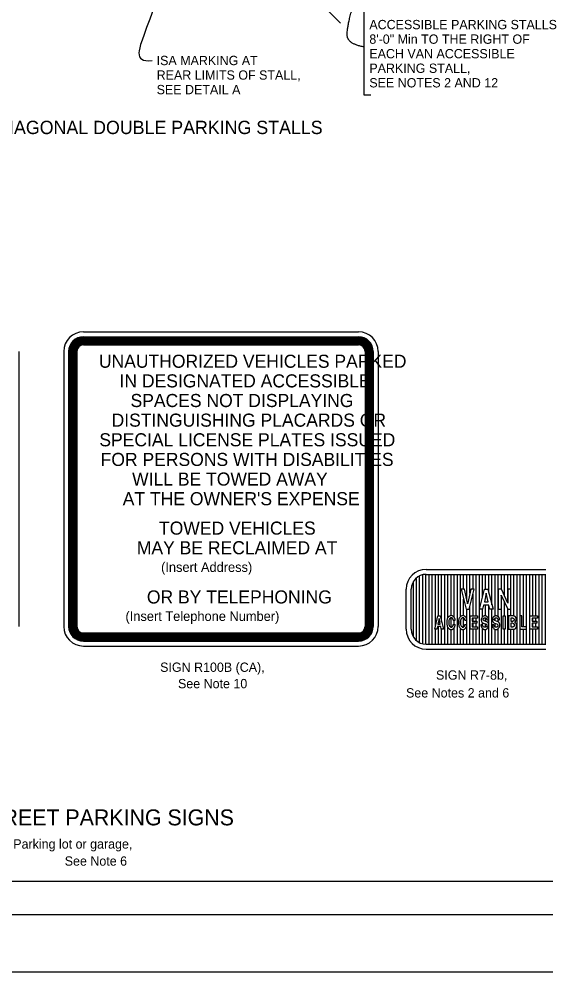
# Model space of a CAD drawing. Extents: x -893 to 867, y -474 to 712.
# Drawn here: x -118 to 277, y -474 to 242 of the extents above; entities that cross this region are included whole.
import ezdxf

# ---------------------------------------------------------------- set-up
doc = ezdxf.new("R2010")
doc.units = 0
for name, color, linetype in [('border_PLOTTING-ELEMENTS', 7, 'Continuous'), ('border_rw_22x34_Cut_Lines', 7, 'Continuous'), ('border_SHEET', 7, 'Continuous'), ('rd_PAVEMENT', 7, 'Continuous'), ('rd_PAVEMENT-anno', 7, 'Continuous')]:
    doc.layers.add(name, color=color, linetype=linetype)

msp = doc.modelspace()

# ---------------------------------------------------------------- linework, layer by layer
at = {"layer": 'border_PLOTTING-ELEMENTS'}
for points in [[(-893.46, -474.04), (866.54, -474.04), (866.54, 711.96), (-893.46, 711.96)], [(-863.46, 668.96), (836.54, 668.96), (836.54, -431.04), (-863.46, -431.04)]]:
    msp.add_lwpolyline(points, close=True, dxfattribs=at)
at = {"layer": 'border_rw_22x34_Cut_Lines'}
msp.add_lwpolyline([(-863.46, 668.96), (836.54, 668.96), (836.54, -431.04), (-863.46, -431.04)], close=True, dxfattribs=at)
at = {"layer": 'border_SHEET'}
msp.add_line((811.54, -406.05), (-813.46, -406.05), dxfattribs=at)
at = {"layer": 'rd_PAVEMENT'}
for p, q in [((-70.08, 7.19), (136.61, 7.19)), ((-70.08, 3.5), (136.61, 3.5)), ((-70.08, 2.88), (136.61, 2.88)), ((-70.08, 2.27), (136.61, 2.27)), ((-70.08, 1.65), (136.61, 1.65)), ((-70.08, 1.04), (136.61, 1.04)), ((-70.08, 0.42), (136.61, 0.42)), ((-70.08, -0.19), (136.61, -0.19)), ((-70.08, -0.81), (136.61, -0.81)), ((-70.08, -1.43), (136.61, -1.43)), ((-70.08, -2.04), (136.61, -2.04)), ((-70.08, -2.66), (136.61, -2.66)), ((-118.41, -214.33), (-118.41, -7.64)), ((-84.85, -7.58), (-84.85, -214.27)), ((-81.16, -7.58), (-81.16, -214.27)), ((-80.54, -7.58), (-80.54, -214.27)), ((-79.93, -7.58), (-79.93, -214.27)), ((-79.31, -7.58), (-79.31, -214.27)), ((-78.7, -7.58), (-78.7, -214.27)), ((-78.08, -7.58), (-78.08, -214.27)), ((-77.47, -7.58), (-77.47, -214.27)), ((-76.85, -7.58), (-76.85, -214.27)), ((-76.24, -7.58), (-76.24, -214.27)), ((-75.62, -7.58), (-75.62, -214.27)), ((-75.01, -7.58), (-75.01, -214.27)), ((141.53, -7.58), (141.53, -214.27)), ((142.14, -7.58), (142.14, -214.27)), ((142.76, -7.58), (142.76, -214.27)), ((143.37, -7.58), (143.37, -214.27)), ((143.99, -7.58), (143.99, -214.27)), ((144.6, -7.58), (144.6, -214.27)), ((145.22, -7.58), (145.22, -214.27)), ((145.83, -7.58), (145.83, -214.27)), ((146.45, -7.58), (146.45, -214.27)), ((147.07, -7.58), (147.07, -214.27)), ((147.68, -7.58), (147.68, -214.27)), ((151.37, -7.58), (151.37, -214.27)), ((187.44, -171.4), (277.44, -171.4)), ((180.19, -224.98), (180.19, -177.83)), ((182.56, -226.51), (182.56, -176.3)), ((184.92, -227.34), (184.92, -175.46)), ((187.28, -227.65), (187.28, -175.16)), ((187.44, -175.15), (277.44, -175.15)), ((189.64, -227.65), (189.64, -175.15)), ((192, -227.65), (192, -175.15)), ((194.37, -214.3), (194.37, -175.15)), ((196.73, -206.4), (196.73, -175.15)), ((199.09, -211), (199.09, -175.15)), ((201.45, -227.65), (201.45, -175.15)), ((203.81, -207.78), (203.81, -175.15)), ((206.18, -206.17), (206.18, -175.15)), ((208.54, -207.52), (208.54, -175.15)), ((210.9, -227.65), (210.9, -175.15)), ((213.26, -206.92), (213.26, -175.15)), ((215.63, -186.4), (215.63, -175.15)), ((217.99, -194.06), (217.99, -175.15)), ((220.35, -189.31), (220.35, -175.15)), ((222.71, -186.4), (222.71, -175.15)), ((225.07, -206.4), (225.07, -175.15)), ((227.44, -227.65), (227.44, -175.15)), ((229.8, -192.16), (229.8, -175.15)), ((232.16, -186.4), (232.16, -175.15)), ((234.52, -188.86), (234.52, -175.15)), ((236.89, -198.15), (236.89, -175.15)), ((239.25, -206.27), (239.25, -175.15)), ((241.61, -206.88), (241.61, -175.15)), ((243.97, -186.4), (243.97, -175.15)), ((246.33, -191.45), (246.33, -175.15)), ((248.7, -196.51), (248.7, -175.15)), ((251.06, -186.4), (251.06, -175.15)), ((253.42, -206.44), (253.42, -175.15)), ((255.78, -227.65), (255.78, -175.15)), ((258.15, -206.4), (258.15, -175.15)), ((260.51, -214.67), (260.51, -175.15)), ((262.87, -227.65), (262.87, -175.15)), ((265.23, -227.65), (265.23, -175.15)), ((267.59, -206.4), (267.59, -175.15)), ((269.96, -206.4), (269.96, -175.15)), ((272.32, -227.65), (272.32, -175.15)), ((274.68, -227.65), (274.68, -175.15)), ((277.04, -227.65), (277.04, -175.15)), ((177.83, -222.22), (177.83, -180.57)), ((172.44, -216.4), (172.44, -186.4)), ((176.19, -216.4), (176.19, -186.4)), ((222.71, -206.4), (222.71, -190.03)), ((251.15, -201.4), (251.15, -186.4)), ((215.63, -206.24), (215.63, -193.84)), ((220.35, -227.65), (220.35, -199.31)), ((232.16, -206.24), (232.16, -198.21)), ((234.52, -227.65), (234.52, -198.21)), ((246.33, -206.4), (246.33, -196.13)), ((217.99, -212.93), (217.99, -201.4)), ((229.8, -206.93), (229.8, -201.4)), ((236.89, -227.65), (236.89, -201.4)), ((243.97, -227.65), (243.97, -201.4)), ((248.7, -227.65), (248.7, -201.2)), ((251.06, -206.4), (251.06, -201.4)), ((196.73, -227.65), (196.73, -214.28)), ((206.18, -214.82), (206.18, -207.76)), ((208.54, -212.9), (208.54, -209.51)), ((213.26, -212.51), (213.26, -210.01)), ((215.63, -214.64), (215.63, -207.88)), ((217.99, -227.65), (217.99, -213.45)), ((222.71, -210.26), (222.71, -208.06)), ((222.71, -214.59), (222.71, -211.91)), ((225.07, -210.26), (225.07, -208.06)), ((225.07, -214.59), (225.07, -211.91)), ((229.8, -213.03), (229.8, -211.46)), ((232.16, -210.42), (232.16, -207.81)), ((232.16, -214.8), (232.16, -212.38)), ((239.25, -209.92), (239.25, -207.91)), ((239.25, -214.8), (239.25, -211.95)), ((241.61, -210.83), (241.61, -209.38)), ((267.59, -210.26), (267.59, -208.06)), ((267.59, -214.59), (267.59, -211.91)), ((269.96, -210.26), (269.96, -208.06)), ((269.96, -214.59), (269.96, -211.91)), ((-70.08, -219.19), (136.61, -219.19)), ((-70.08, -219.81), (136.61, -219.81)), ((-70.08, -220.42), (136.61, -220.42)), ((-70.08, -221.04), (136.61, -221.04)), ((-70.08, -221.65), (136.61, -221.65)), ((194.37, -227.65), (194.37, -216.4)), ((199.09, -227.65), (199.09, -216.4)), ((203.81, -227.65), (203.81, -215.05)), ((206.18, -227.65), (206.18, -216.64)), ((208.54, -227.65), (208.54, -215.28)), ((213.26, -227.65), (213.26, -215.89)), ((215.63, -227.65), (215.63, -216.55)), ((222.71, -227.65), (222.71, -216.4)), ((225.07, -227.65), (225.07, -216.4)), ((229.8, -227.65), (229.8, -215.81)), ((232.16, -227.65), (232.16, -216.55)), ((239.25, -227.65), (239.25, -216.54)), ((241.61, -227.65), (241.61, -215.95)), ((246.33, -227.65), (246.33, -216.4)), ((251.06, -227.65), (251.06, -216.4)), ((253.42, -227.65), (253.42, -216.34)), ((258.15, -227.65), (258.15, -216.4)), ((260.51, -227.65), (260.51, -216.4)), ((267.59, -227.65), (267.59, -216.4)), ((269.96, -227.65), (269.96, -216.4)), ((-70.08, -222.27), (136.61, -222.27)), ((-70.08, -222.88), (136.61, -222.88)), ((-70.08, -223.5), (136.61, -223.5)), ((-70.08, -224.11), (136.61, -224.11)), ((-70.08, -224.73), (136.61, -224.73)), ((-70.08, -225.34), (136.61, -225.34)), ((-70.08, -229.03), (136.61, -229.03)), ((187.44, -227.65), (277.44, -227.65)), ((187.44, -231.4), (277.44, -231.4))]:
    msp.add_line(p, q, dxfattribs=at)
for points in [[(213.73, -186.4), (217.55, -201.4), (219.82, -201.4), (223.63, -186.4), (221, -186.4), (218.73, -196.56), (218.64, -197.39), (218.55, -196.56), (216.28, -186.4), (213.73, -186.4)], [(227.45, -201.4), (231.26, -186.4), (233.9, -186.4), (237.71, -201.4), (235.26, -201.4), (234.62, -198.21), (230.63, -198.21), (229.9, -201.4), (227.45, -201.4)], [(232.63, -189.24), (231.17, -195.73), (234.08, -195.73), (232.63, -189.24)], [(241.62, -186.4), (241.62, -201.4), (243.98, -201.4), (243.98, -192.07), (243.89, -190.89), (248.79, -201.4), (251.15, -201.4), (251.15, -186.4), (248.79, -186.4), (248.79, -195.26), (248.88, -196.91), (243.98, -186.4), (241.62, -186.4)], [(193.85, -216.4), (196.29, -206.4), (197.97, -206.4), (200.41, -216.4), (198.84, -216.4), (198.44, -214.28), (195.88, -214.28), (195.42, -216.4), (193.85, -216.4)], [(209.22, -209.47), (209.16, -208.92), (208.99, -208.37), (208.82, -207.98), (208.7, -207.74), (208.41, -207.35), (208.24, -207.11), (208, -206.87), (207.83, -206.72), (207.6, -206.56), (207.31, -206.4), (207.13, -206.32), (206.9, -206.24), (206.44, -206.17), (206.21, -206.17), (205.74, -206.24), (205.51, -206.32), (204.99, -206.56), (204.76, -206.72), (204.47, -206.95), (204.23, -207.19), (203.89, -207.66), (203.6, -208.13), (203.36, -208.61), (203.19, -209.08), (203.07, -209.55), (203.02, -209.94), (202.96, -210.26), (202.9, -210.65), (202.9, -211.2), (202.9, -211.91), (202.96, -212.46), (203.02, -212.86), (203.13, -213.41), (203.25, -213.88), (203.36, -214.2), (203.54, -214.59), (203.71, -214.91), (203.94, -215.22), (204.18, -215.54), (204.47, -215.85), (204.64, -216.01), (204.76, -216.09), (204.99, -216.24), (205.22, -216.4), (205.45, -216.48), (205.63, -216.56), (206.09, -216.64), (206.38, -216.64), (206.84, -216.56), (207.08, -216.48), (207.31, -216.4), (207.48, -216.32), (207.71, -216.17), (207.83, -216.09), (208, -215.93), (208.24, -215.69), (208.35, -215.54), (208.47, -215.38), (208.58, -215.22), (208.76, -214.91), (208.93, -214.51), (209.11, -214.04), (209.22, -213.57), (209.28, -212.94)], [(207.71, -209.55), (207.66, -209), (207.6, -208.84), (207.48, -208.53), (207.31, -208.29), (207.19, -208.13), (207.08, -208.06), (206.9, -207.9), (206.73, -207.82), (206.5, -207.74), (206.32, -207.74), (205.86, -207.82), (205.57, -207.98), (205.16, -208.37), (205.05, -208.53), (204.87, -208.84), (204.7, -209.31), (204.58, -209.63), (204.52, -209.94), (204.47, -210.18), (204.41, -210.65), (204.41, -211.05), (204.41, -211.13), (204.41, -211.52), (204.41, -211.76), (204.47, -212.23), (204.52, -212.62), (204.58, -212.94), (204.7, -213.25), (204.81, -213.57), (205.05, -214.04), (205.39, -214.43), (205.68, -214.67), (205.86, -214.75), (206.21, -214.83), (206.38, -214.83), (206.67, -214.75), (206.96, -214.59), (207.19, -214.43), (207.42, -214.12), (207.6, -213.8), (207.71, -213.49), (207.77, -212.86)], [(217.98, -209.47), (217.92, -208.92), (217.75, -208.37), (217.57, -207.98), (217.46, -207.74), (217.17, -207.35), (216.99, -207.11), (216.76, -206.87), (216.59, -206.72), (216.35, -206.56), (216.06, -206.4), (215.89, -206.32), (215.66, -206.24), (215.19, -206.17), (214.96, -206.17), (214.5, -206.24), (214.27, -206.32), (213.74, -206.56), (213.51, -206.72), (213.22, -206.95), (212.99, -207.19), (212.64, -207.66), (212.35, -208.13), (212.12, -208.61), (211.95, -209.08), (211.83, -209.55), (211.77, -209.94), (211.71, -210.26), (211.66, -210.65), (211.66, -211.2), (211.66, -211.91), (211.71, -212.46), (211.77, -212.86), (211.89, -213.41), (212, -213.88), (212.12, -214.2), (212.29, -214.59), (212.47, -214.91), (212.7, -215.22), (212.93, -215.54), (213.22, -215.85), (213.4, -216.01), (213.51, -216.09), (213.74, -216.24), (213.98, -216.4), (214.21, -216.48), (214.38, -216.56), (214.85, -216.64), (215.14, -216.64), (215.6, -216.56), (215.83, -216.48), (216.06, -216.4), (216.24, -216.32), (216.47, -216.17), (216.59, -216.09), (216.76, -215.93), (216.99, -215.69), (217.11, -215.54), (217.22, -215.38), (217.34, -215.22), (217.51, -214.91), (217.69, -214.51), (217.86, -214.04), (217.98, -213.57), (218.04, -212.94)], [(216.47, -209.55), (216.41, -209), (216.35, -208.84), (216.24, -208.53), (216.06, -208.29), (215.95, -208.13), (215.83, -208.06), (215.66, -207.9), (215.48, -207.82), (215.25, -207.74), (215.08, -207.74), (214.61, -207.82), (214.32, -207.98), (213.92, -208.37), (213.8, -208.53), (213.63, -208.84), (213.45, -209.31), (213.34, -209.63), (213.28, -209.94), (213.22, -210.18), (213.16, -210.65), (213.16, -211.05), (213.16, -211.13), (213.16, -211.52), (213.16, -211.76), (213.22, -212.23), (213.28, -212.62), (213.34, -212.94), (213.45, -213.25), (213.57, -213.57), (213.8, -214.04), (214.15, -214.43), (214.44, -214.67), (214.61, -214.75), (214.96, -214.83), (215.14, -214.83), (215.43, -214.75), (215.72, -214.59), (215.95, -214.43), (216.18, -214.12), (216.35, -213.8), (216.47, -213.49), (216.53, -212.86)], [(220.41, -216.4), (220.41, -206.4), (226.1, -206.4), (226.1, -208.06), (222.09, -208.06), (222.09, -210.26), (225.57, -210.26), (225.57, -211.91), (222.09, -211.91), (222.09, -214.59), (226.1, -214.59), (226.1, -216.4), (220.41, -216.4)], [(229.69, -207.03), (229.46, -207.27), (229.17, -207.74), (229, -208.29), (228.88, -208.92), (228.88, -209.63), (228.94, -210.1), (229.11, -210.65), (229.34, -210.97), (229.58, -211.28), (229.98, -211.6), (230.33, -211.76), (232.18, -212.39), (232.47, -212.54), (232.76, -212.78), (232.94, -213.17), (232.94, -213.57), (232.94, -213.8)], [(229.69, -207.03), (229.87, -206.87), (230.04, -206.72), (230.15, -206.64), (230.39, -206.48), (230.73, -206.32), (230.97, -206.24), (231.37, -206.17), (231.49, -206.17), (231.72, -206.17), (232.18, -206.24), (232.36, -206.32), (232.53, -206.4), (232.82, -206.56), (233.05, -206.72), (233.17, -206.8), (233.34, -206.95)], [(230.27, -209), (230.27, -208.76), (230.33, -208.45), (230.5, -208.21), (230.79, -207.98), (231.02, -207.82), (231.2, -207.74), (231.49, -207.74), (231.84, -207.74), (232.18, -207.82), (232.42, -207.98), (232.59, -208.13), (232.76, -208.45), (232.88, -208.76), (232.94, -209.39)], [(232.94, -209.39), (234.33, -209.31), (234.27, -208.92), (234.21, -208.53), (234.1, -208.13), (233.98, -207.9), (233.81, -207.5), (233.63, -207.27), (233.34, -206.95)], [(238.04, -207.03), (237.81, -207.27), (237.52, -207.74), (237.35, -208.29), (237.23, -208.92), (237.23, -209.63), (237.29, -210.1), (237.46, -210.65), (237.69, -210.97), (237.93, -211.28), (238.33, -211.6), (238.68, -211.76), (240.53, -212.39), (240.82, -212.54), (241.11, -212.78), (241.29, -213.17), (241.29, -213.57), (241.29, -213.8)], [(238.04, -207.03), (238.22, -206.87), (238.39, -206.72), (238.51, -206.64), (238.74, -206.48), (239.09, -206.32), (239.32, -206.24), (239.72, -206.17), (239.84, -206.17), (240.07, -206.17), (240.53, -206.24), (240.71, -206.32), (240.88, -206.4), (241.17, -206.56), (241.4, -206.72), (241.52, -206.8), (241.69, -206.95)], [(238.62, -209), (238.62, -208.76), (238.68, -208.45), (238.85, -208.21), (239.14, -207.98), (239.38, -207.82), (239.55, -207.74), (239.84, -207.74), (240.19, -207.74), (240.53, -207.82), (240.77, -207.98), (240.94, -208.13), (241.11, -208.45), (241.23, -208.76), (241.29, -209.39)], [(241.29, -209.39), (242.68, -209.31), (242.62, -208.92), (242.56, -208.53), (242.45, -208.13), (242.33, -207.9), (242.16, -207.5), (241.98, -207.27), (241.69, -206.95)], [(245.29, -216.4), (245.29, -206.4), (246.91, -206.4), (246.91, -216.4), (245.29, -216.4)], [(253, -206.4), (249.41, -206.4), (249.41, -216.4), (252.77, -216.4)], [(252.77, -216.4), (253, -216.4), (253.52, -216.32), (253.81, -216.24), (254.05, -216.17), (254.22, -216.09), (254.34, -216.01), (254.51, -215.85), (254.74, -215.61), (254.86, -215.46), (254.97, -215.22), (255.09, -214.98), (255.15, -214.83), (255.26, -214.43), (255.32, -214.12), (255.32, -213.96), (255.32, -213.33), (255.26, -212.94), (255.21, -212.7), (255.15, -212.46), (255.03, -212.23), (254.92, -211.99), (254.57, -211.52), (254.39, -211.36), (254.22, -211.2), (254.1, -211.13), (253.93, -211.05), (254.1, -210.97), (254.22, -210.89), (254.39, -210.73), (254.63, -210.5), (254.68, -210.42), (254.8, -210.18), (254.92, -209.94), (255.03, -209.63), (255.09, -209.31), (255.09, -209.16), (255.09, -208.53), (255.03, -208.21), (254.97, -207.9), (254.92, -207.74), (254.86, -207.66), (254.8, -207.5), (254.63, -207.27), (254.51, -207.11), (254.34, -206.95), (254.16, -206.8), (254.05, -206.72), (253.93, -206.64), (253.76, -206.56), (253.58, -206.48), (253.29, -206.4), (253, -206.4)], [(257.76, -206.4), (257.76, -216.4), (262.86, -216.4), (262.86, -214.67), (259.38, -214.67), (259.38, -206.4), (257.76, -206.4)], [(265.35, -216.4), (265.35, -206.4), (271.04, -206.4), (271.04, -208.06), (267.04, -208.06), (267.04, -210.26), (270.52, -210.26), (270.52, -211.91), (267.04, -211.91), (267.04, -214.59), (271.04, -214.59), (271.04, -216.4), (265.35, -216.4)], [(197.16, -208.29), (196.23, -212.62), (198.09, -212.62), (197.16, -208.29)], [(207.71, -209.55), (209.22, -209.47)], [(207.77, -212.86), (209.28, -212.94)], [(216.47, -209.55), (217.98, -209.47)], [(216.53, -212.86), (218.04, -212.94)], [(230.04, -213.25), (230.04, -213.02), (228.59, -213.09)], [(228.59, -213.09), (228.65, -213.41), (228.71, -213.72), (228.76, -214.04), (228.82, -214.2), (228.88, -214.35), (229, -214.59), (229.11, -214.91), (229.17, -214.98), (229.4, -215.38), (229.69, -215.69), (229.98, -216.01), (230.1, -216.09), (230.33, -216.24), (230.44, -216.32), (230.62, -216.4), (230.73, -216.48), (230.97, -216.56), (231.37, -216.64), (231.55, -216.64), (231.72, -216.64), (232.13, -216.56), (232.42, -216.48), (232.59, -216.4), (232.88, -216.24), (233.11, -216.09), (233.29, -215.93), (233.46, -215.77), (233.58, -215.61), (233.75, -215.38), (233.87, -215.22), (234.04, -214.91), (234.16, -214.67), (234.27, -214.43)], [(232.3, -214.75), (232.07, -214.83), (231.78, -214.91), (231.49, -214.91), (231.31, -214.91), (230.97, -214.83), (230.62, -214.67), (230.44, -214.51), (230.27, -214.28), (230.15, -214.04), (230.1, -213.8), (230.04, -213.49), (230.04, -213.25)], [(234.27, -214.43), (234.33, -214.35), (234.39, -214.04), (234.45, -213.65), (234.45, -213.25), (234.45, -213.02), (234.39, -212.7), (234.27, -212.23), (234.21, -211.99), (234.04, -211.68), (233.87, -211.36), (233.69, -211.2), (233.46, -210.97), (233.11, -210.73), (232.65, -210.57), (232.36, -210.5), (231.08, -210.02), (230.68, -209.79), (230.5, -209.63), (230.39, -209.47), (230.27, -209.24), (230.27, -209)], [(232.94, -213.8), (232.94, -214.04), (232.82, -214.35), (232.71, -214.51), (232.3, -214.75)], [(238.39, -213.25), (238.39, -213.02), (236.94, -213.09)], [(236.94, -213.09), (237, -213.41), (237.06, -213.72), (237.11, -214.04), (237.17, -214.2), (237.23, -214.35), (237.35, -214.59), (237.46, -214.91), (237.52, -214.98), (237.75, -215.38), (238.04, -215.69), (238.33, -216.01), (238.45, -216.09), (238.68, -216.24), (238.8, -216.32), (238.97, -216.4), (239.09, -216.48), (239.32, -216.56), (239.72, -216.64), (239.9, -216.64), (240.07, -216.64), (240.48, -216.56), (240.77, -216.48), (240.94, -216.4), (241.23, -216.24), (241.46, -216.09), (241.64, -215.93), (241.81, -215.77), (241.93, -215.61), (242.1, -215.38), (242.22, -215.22), (242.39, -214.91), (242.51, -214.67), (242.62, -214.43)], [(240.65, -214.75), (240.42, -214.83), (240.13, -214.91), (239.84, -214.91), (239.67, -214.91), (239.32, -214.83), (238.97, -214.67), (238.8, -214.51), (238.62, -214.28), (238.51, -214.04), (238.45, -213.8), (238.39, -213.49), (238.39, -213.25)], [(242.62, -214.43), (242.68, -214.35), (242.74, -214.04), (242.8, -213.65), (242.8, -213.25), (242.8, -213.02), (242.74, -212.7), (242.62, -212.23), (242.56, -211.99), (242.39, -211.68), (242.22, -211.36), (242.04, -211.2), (241.81, -210.97), (241.46, -210.73), (241, -210.57), (240.71, -210.5), (239.43, -210.02), (239.03, -209.79), (238.85, -209.63), (238.74, -209.47), (238.62, -209.24), (238.62, -209)], [(241.29, -213.8), (241.29, -214.04), (241.17, -214.35), (241.06, -214.51), (240.65, -214.75)], [(252.65, -208.06), (250.97, -208.06), (250.97, -210.34), (252.65, -210.34)], [(252.6, -211.91), (250.97, -211.91), (250.97, -214.67), (252.6, -214.67)], [(252.6, -211.91), (252.94, -211.99), (253.12, -212.07), (253.23, -212.15), (253.35, -212.23), (253.47, -212.39), (253.58, -212.54), (253.64, -212.7), (253.7, -212.86), (253.76, -213.09), (253.76, -213.33), (253.7, -213.65), (253.64, -213.88), (253.58, -214.04), (253.47, -214.2), (253.41, -214.28), (253.29, -214.43), (253.12, -214.51), (253, -214.59), (252.77, -214.67), (252.6, -214.67)], [(252.65, -208.06), (252.94, -208.13), (253.12, -208.21), (253.23, -208.29), (253.29, -208.37), (253.41, -208.53), (253.52, -208.76), (253.58, -209), (253.58, -209.31), (253.47, -209.71), (253.35, -209.94), (253.23, -210.1), (253.12, -210.18), (252.94, -210.26), (252.65, -210.34)]]:
    msp.add_lwpolyline(points, dxfattribs=at)
for centre, radius, start, end in [((-70.08, -7.58), 14.76, 90, 180), ((136.61, -7.58), 14.76, 0, 90), ((-70.08, -7.58), 11.07, 90, 180), ((-70.08, -7.58), 10.46, 90, 180), ((-70.08, -7.58), 9.84, 90, 180), ((-70.08, -7.58), 9.23, 90, 180), ((-70.08, -7.58), 8.61, 90, 180), ((-70.08, -7.58), 8, 90, 180), ((136.61, -7.58), 11.07, 0, 90), ((136.61, -7.58), 10.46, 0, 90), ((136.61, -7.58), 9.84, 0, 90), ((136.61, -7.58), 9.23, 0, 90), ((136.61, -7.58), 8.61, 0, 90), ((136.61, -7.58), 8, 0, 90), ((-70.08, -7.58), 7.38, 90, 180), ((-70.08, -7.58), 6.77, 90, 180), ((-70.08, -7.58), 6.15, 90, 180), ((-70.08, -7.58), 5.54, 90, 180), ((-70.08, -7.58), 4.92, 90, 180), ((136.61, -7.58), 7.38, 0, 90), ((136.61, -7.58), 6.77, 0, 90), ((136.61, -7.58), 6.15, 0, 90), ((136.61, -7.58), 5.54, 0, 90), ((136.61, -7.58), 4.92, 0, 90), ((187.44, -186.4), 15, 90, 180), ((187.44, -186.4), 11.25, 90, 180), ((-70.08, -214.27), 14.76, 180, 270), ((-70.08, -214.27), 11.07, 180, 270), ((-70.08, -214.27), 10.46, 180, 270), ((-70.08, -214.27), 9.84, 180, 270), ((-70.08, -214.27), 9.23, 180, 270), ((-70.08, -214.27), 8.61, 180, 270), ((-70.08, -214.27), 8, 180, 270), ((-70.08, -214.27), 7.38, 180, 270), ((-70.08, -214.27), 6.77, 180, 270), ((-70.08, -214.27), 6.15, 180, 270), ((-70.08, -214.27), 5.54, 180, 270), ((-70.08, -214.27), 4.92, 180, 270), ((136.61, -214.27), 14.76, 270, 0), ((136.61, -214.27), 11.07, 270, 0), ((136.61, -214.27), 4.92, 270, 0), ((136.61, -214.27), 10.46, 270, 0), ((136.61, -214.27), 9.84, 270, 0), ((136.61, -214.27), 9.23, 270, 0), ((136.61, -214.27), 8.61, 270, 0), ((136.61, -214.27), 8, 270, 0), ((136.61, -214.27), 7.38, 270, 0), ((136.61, -214.27), 6.77, 270, 0), ((136.61, -214.27), 6.15, 270, 0), ((136.61, -214.27), 5.54, 270, 0), ((187.44, -216.4), 15, 180, 270), ((187.44, -216.4), 11.25, 180, 270)]:
    msp.add_arc(centre, radius, start, end, dxfattribs=at)
at = {"layer": 'rd_PAVEMENT-anno'}
for p, q in [((104.6, 257.74), (123.06, 239.29)), ((140.8, 185.1), (140.8, 257.6)), ((145.8, 185.1), (140.8, 185.1))]:
    msp.add_line(p, q, dxfattribs=at)
for points, degree in [([(140.8, 221.35), (129.17, 223.43), (127.23, 235.06), (133.59, 255.62)], 2), ([(-17.35, 250.07), (-25.79, 227.42), (-30.83, 214.71), (-25.88, 210.44), (-18.31, 211.1)], 3)]:
    msp.add_open_spline(points, degree=degree, dxfattribs=at)

# ---------------------------------------------------------------- texts
at = {"layer": 'rd_PAVEMENT'}
for s, height, p in [('UNAUTHORIZED VEHICLES PARKED', 9.8425, (-58.45, -19.85)), ('IN DESIGNATED ACCESSIBLE', 9.8425, (-42.92, -34.61)), ('SPACES NOT DISPLAYING', 9.8425, (-34.67, -49.38)), ('DISTINGUISHING PLACARDS OR', 9.8425, (-48.9, -64.14)), ('SPECIAL LICENSE PLATES ISSUED', 9.8425, (-58.09, -78.9)), ('FOR PERSONS WITH DISABILITIES', 9.8425, (-57.13, -93.67)), ('WILL BE TOWED AWAY ', 9.8425, (-33.49, -108.43)), ("AT THE OWNER'S EXPENSE", 9.8425, (-40.53, -123.19)), ('TOWED VEHICLES', 9.8425, (-13.3, -145.3)), ('MAY BE RECLAIMED AT', 9.8425, (-29.94, -160.06)), ('(Insert Address)', 7.2009, (-11.72, -173.31)), ('OR BY TELEPHONING', 9.8425, (-22.38, -197.05)), ('(Insert Telephone Number)', 7.2009, (-38.47, -210.18))]:
    msp.add_text(s, height=height, dxfattribs=at).set_placement(p)
at = {"layer": 'rd_PAVEMENT-anno'}
for s, height, p in [('ACCESSIBLE PARKING STALLS', 7, (144.76, 234.67)), ('8\'-0" Min TO THE RIGHT OF', 7, (144.76, 223.73)), ('EACH VAN ACCESSIBLE', 7, (144.76, 212.79)), ('ISA MARKING AT', 7, (-15.04, 207.67)), ('PARKING STALL,', 7, (144.76, 201.85)), ('REAR LIMITS OF STALL,', 7, (-15.04, 196.74)), ('SEE NOTES 2 AND 12', 7, (144.76, 190.92)), ('SEE DETAIL A', 7, (-15.04, 185.8)), ('DIAGONAL DOUBLE PARKING STALLS', 10, (-135.59, 155.84)), ('SIGN R100B (CA),', 7, (-12.43, -248.45)), ('SIGN R7-8b,', 7, (194.86, -254.32)), ('See Note 10', 7, (1, -260.78)), ('See Notes 2 and 6', 7, (172.33, -267.73)), ('OFF-STREET PARKING SIGNS', 12, (-188.78, -363.86)), ('Parking lot or garage,', 7, (-122.78, -381.33)), ('See Note 6', 7, (-84.11, -394.15))]:
    msp.add_text(s, height=height, dxfattribs=at).set_placement(p)

doc.saveas('drawing.dxf')
